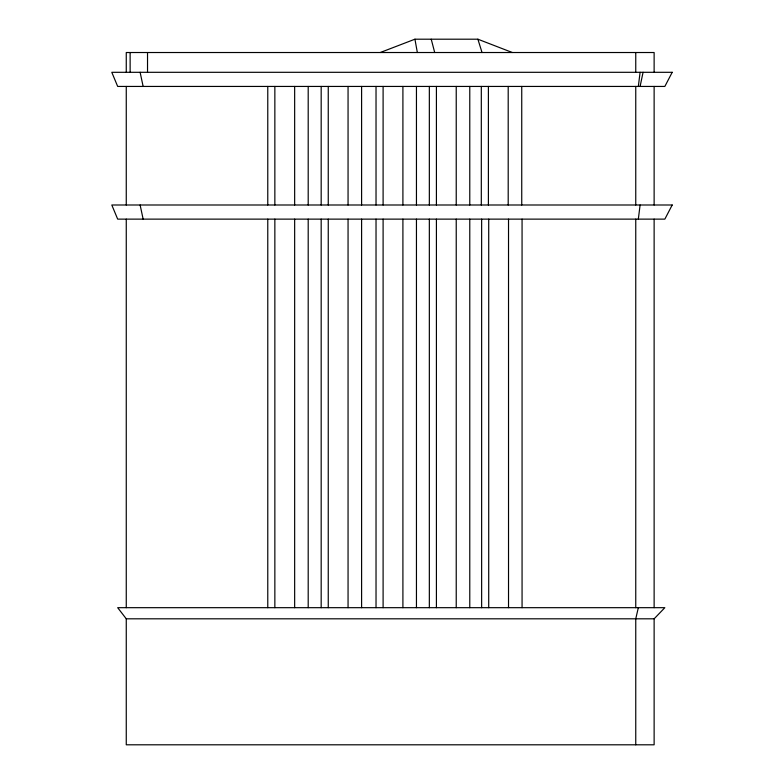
<?xml version="1.0" encoding="UTF-8"?>
<svg xmlns="http://www.w3.org/2000/svg" width="784" height="784" viewBox="0 0 784 784"><rect width="100%" height="100%" fill="white"/><g stroke="black" fill="none" stroke-linecap="round" stroke-linejoin="round"><path stroke-width="1.18" d="M638.333 86.436L640.097 72.304M638.333 219.128L640.097 204.996M640.097 86.436L643.066 72.304M638.333 607.678L635.755 618.811L635.755 744.8M654.13 618.811L664.852 607.678L117.678 607.678L126.263 618.811L126.263 744.8L654.13 744.8L654.13 618.811L126.263 618.811M380.26 52.518L414.932 39.2L477.887 39.2L512.334 52.518M477.887 39.2L482.033 52.518M431.229 39.2L434.699 52.518M140.12 72.304L143.139 86.436M140.12 204.996L143.139 219.128M414.932 39.2L417.343 52.518M654.13 72.304L654.13 52.518L126.263 52.518L126.263 72.304M654.13 86.436L654.13 204.996M654.13 219.128L654.13 607.678M635.755 52.518L635.755 72.304M635.755 86.436L635.755 204.996M635.755 219.128L635.755 607.678M522.066 219.128L522.066 607.678M521.742 86.436L521.742 204.996M508.522 219.128L508.522 607.678M508.199 86.436L508.199 204.996M488.716 219.128L488.716 607.678M488.393 86.436L488.393 204.996M481.641 219.128L481.641 607.678M481.307 86.436L481.307 204.996M469.773 86.436L469.773 204.996M469.773 219.128L469.773 607.678M456.229 86.436L456.229 204.996M456.229 219.128L456.229 607.678M436.414 86.436L436.414 204.996M436.414 219.128L436.414 607.678M429.338 86.436L429.338 204.996M429.338 219.128L429.338 607.678M416.451 86.436L416.451 204.996M416.451 219.128L416.451 607.678M402.907 86.436L402.907 204.996M402.907 219.128L402.907 607.678M383.102 86.436L383.102 204.996M383.102 219.128L383.102 607.678M376.026 86.436L376.026 204.996M376.026 219.128L376.026 607.678M361.6 86.436L361.6 204.996M361.6 219.128L361.6 607.678M348.057 86.436L348.057 204.996M348.057 219.128L348.057 607.678M328.251 86.436L328.251 204.996M328.251 219.128L328.251 607.678M321.175 86.436L321.175 204.996M321.175 219.128L321.175 607.678M308.2 86.436L308.2 204.996M308.2 219.128L308.2 607.678M294.657 86.436L294.657 204.996M294.657 219.128L294.657 607.678M274.851 86.436L274.851 204.996M274.851 219.128L274.851 607.678M267.775 86.436L267.775 204.996M267.775 219.128L267.775 607.678M147.529 52.518L147.529 72.304M130.134 52.518L130.134 72.304M126.263 86.436L126.263 204.996M126.263 219.128L126.263 607.678M672.202 72.304L664.852 86.436L117.678 86.436L111.798 72.304L672.202 72.304M672.202 204.996L664.852 219.128L117.678 219.128L111.798 204.996L672.202 204.996"/></g></svg>
